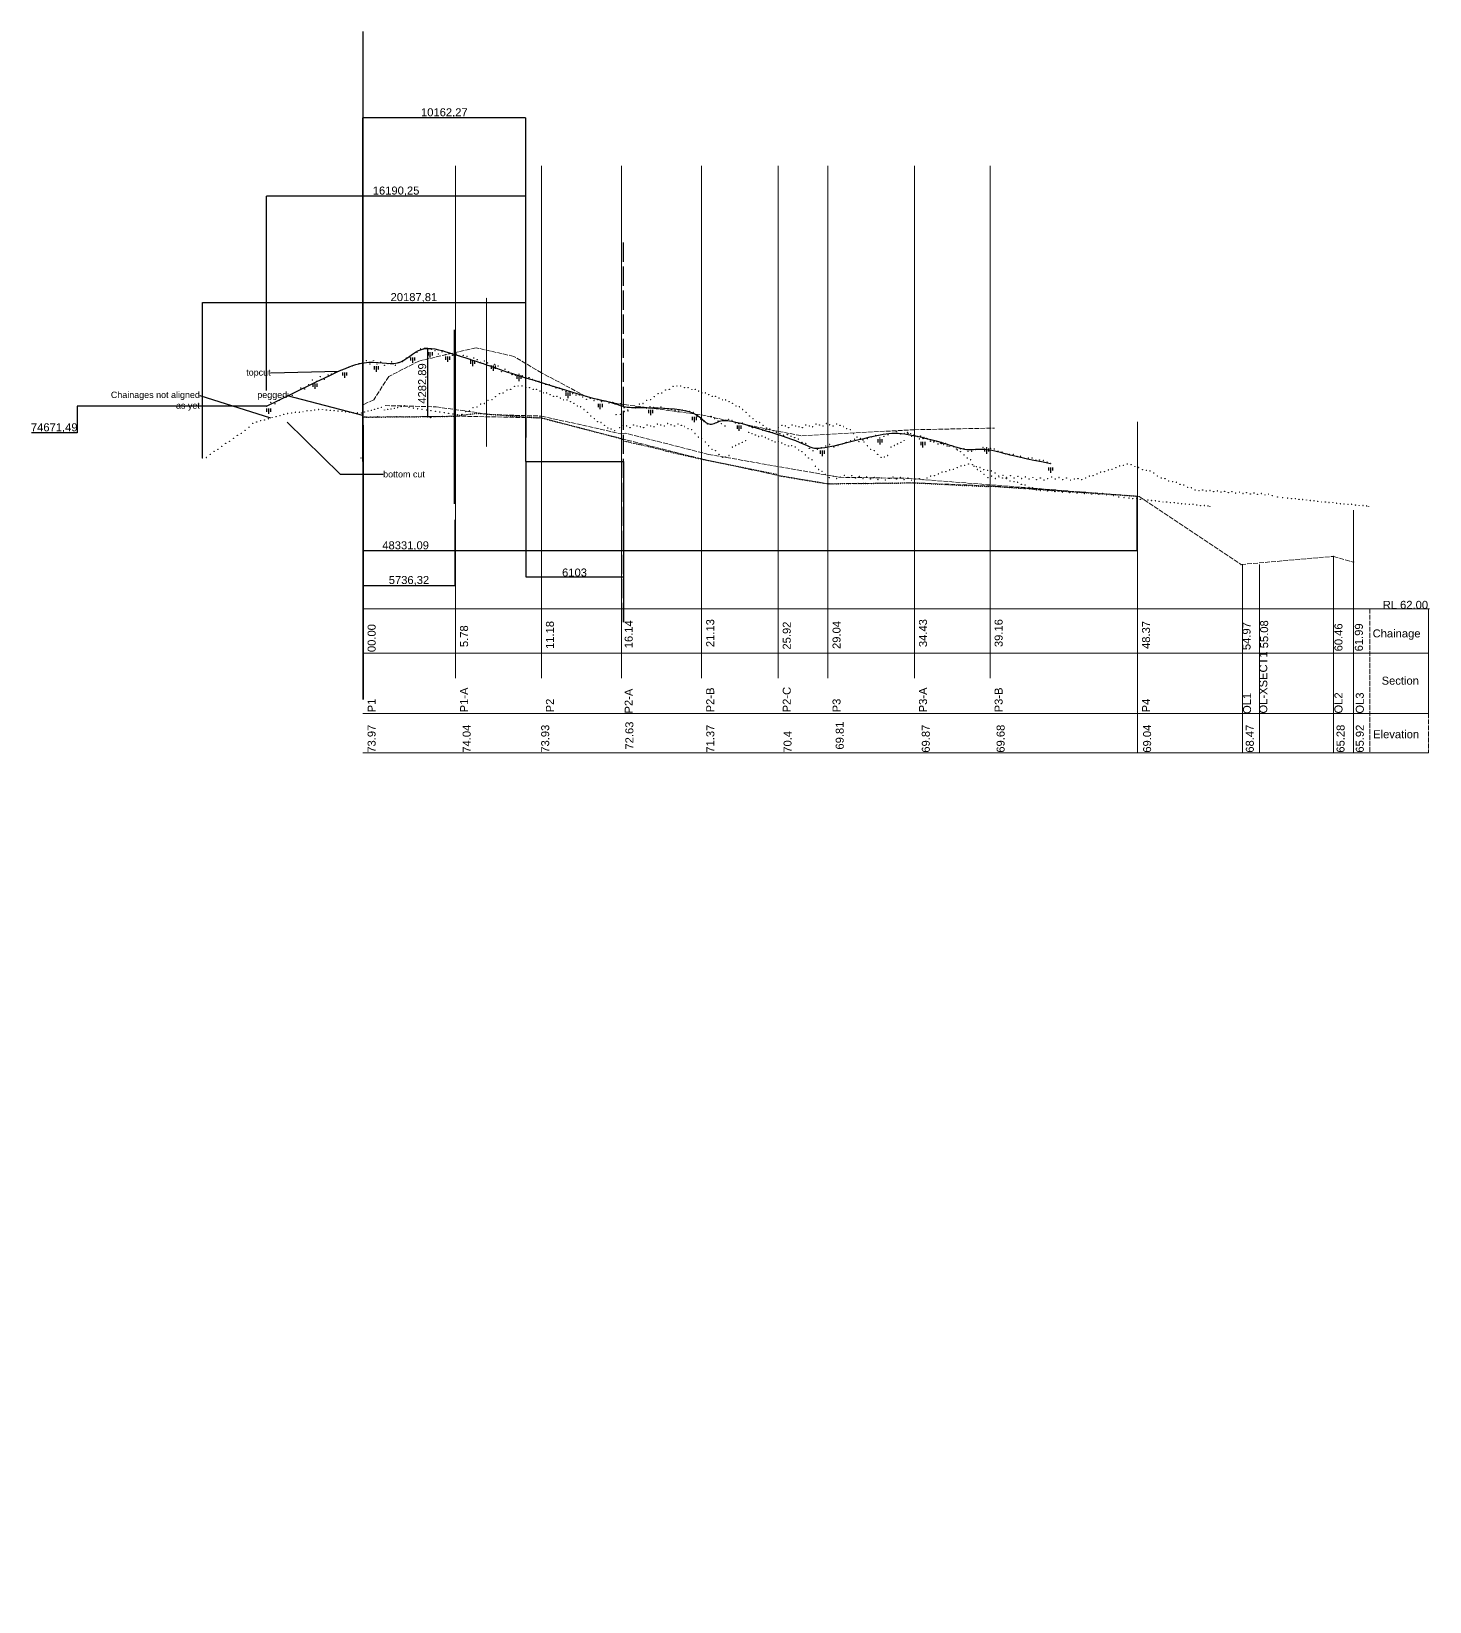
# Model space of a CAD drawing. Header units: millimetres. Extents: x -20594 to 247192, y 0 to 159211.
# Drawn here: x -20594 to 66737, y 0 to 98082 of the extents above; entities that cross this region are included whole.
import ezdxf
from ezdxf import colors
from ezdxf.entities.mleader import LeaderData, LeaderLine
from ezdxf.math import Vec2, Vec3

# ---------------------------------------------------------------- set-up
doc = ezdxf.new("R2010")
doc.units = ezdxf.units.MM
doc.header["$PDMODE"] = 35
doc.header["$PDSIZE"] = 10
doc.linetypes.add('ACAD_ISO02W100', pattern=[15, 12, -3])
doc.layers.add('VIEWPORTS', color=7, linetype='Continuous')
doc.styles.get("Standard").update_dxf_attribs({"font": 'arial.ttf'})
doc.dimstyles.new('ISO-25', dxfattribs={"dimtxt": 2.5, "dimasz": 2.5, "dimexe": 1.25, "dimexo": 0.625, "dimtad": 1, "dimtxsty": 'Standard', "dimcen": 2.5, "dimadec": 0, "dimazin": 0, "dimtfac": 1, "dimtmove": 0, "dimatfit": 3, "dimfxl": 1, "dimarcsym": 0})

# ---------------------------------------------------------------- blocks, each defined once
blk = doc.blocks.new('*D2')
at = {"color": 0, "lineweight": -2, "transparency": 16777216}
for p, q in [((116, 73982), (116, 92683)), ((10275, 92682), (118, 92682)), ((10278, 73964), (10278, 92683))]:
    blk.add_line(p, q, dxfattribs=at)
at = {"color": 0, "transparency": 16777216}
for points in [[(118, 92683), (118, 92682), (116, 92682)], [(10275, 92683), (10275, 92682), (10278, 92682)]]:
    blk.add_solid(points, dxfattribs=at)
at = {"layer": 'Defpoints', "color": 0, "transparency": 16777216}
for p in [(116, 92682), (116, 73982), (10278, 73963)]:
    blk.add_point(p, dxfattribs=at)
at = {"color": 0, "transparency": 16777216, "insert": (5197, 92983), "char_height": 500, "attachment_point": 5}
blk.add_mtext('10162,27', dxfattribs=at)
blk = doc.blocks.new('*D3')
at = {"color": 0, "lineweight": -2, "transparency": 16777216}
for p, q in [((-9910, 71441), (-9910, 81139)), ((10275, 81137), (-9907, 81137)), ((10278, 75833), (10278, 81139))]:
    blk.add_line(p, q, dxfattribs=at)
at = {"color": 0, "lineweight": 100, "transparency": 16777216}
for points in [[(-9907, 81138), (-9907, 81137), (-9910, 81137)], [(10275, 81138), (10275, 81137), (10278, 81137)]]:
    blk.add_solid(points, dxfattribs=at)
at = {"layer": 'Defpoints', "color": 0, "lineweight": 100, "transparency": 16777216}
for p in [(-9910, 81137), (10278, 75832), (-9910, 71441)]:
    blk.add_point(p, dxfattribs=at)
at = {"color": 0, "transparency": 16777216, "insert": (3297, 81439), "char_height": 500, "attachment_point": 5}
blk.add_mtext('20187,81', dxfattribs=at)
blk = doc.blocks.new('*D4')
at = {"color": 0, "lineweight": -2, "transparency": 16777216}
for p, q in [((-5912, 75659), (-5912, 87794)), ((10275, 87793), (-5910, 87793)), ((10278, 80798), (10278, 87794))]:
    blk.add_line(p, q, dxfattribs=at)
at = {"color": 0, "lineweight": 100, "transparency": 16777216}
for points in [[(-5910, 87794), (-5910, 87793), (-5912, 87793)], [(10275, 87794), (10275, 87793), (10278, 87793)]]:
    blk.add_solid(points, dxfattribs=at)
at = {"layer": 'Defpoints', "color": 0, "lineweight": 100, "transparency": 16777216}
for p in [(-5912, 87793), (10278, 80797), (-5912, 75658)]:
    blk.add_point(p, dxfattribs=at)
at = {"color": 0, "transparency": 16777216, "insert": (2183, 88094), "char_height": 500, "attachment_point": 5}
blk.add_mtext('16190,25', dxfattribs=at)
blk = doc.blocks.new('*D5')
at = {"color": 0, "lineweight": -2, "transparency": 16777216}
for p, q in [((118, 73487), (118, 65632)), ((48449, 69042), (48449, 65632)), ((48447, 65633), (121, 65633))]:
    blk.add_line(p, q, dxfattribs=at)
at = {"color": 0, "lineweight": 100, "transparency": 16777216}
for points in [[(121, 65633), (121, 65633), (118, 65633)], [(48447, 65633), (48447, 65633), (48449, 65633)]]:
    blk.add_solid(points, dxfattribs=at)
at = {"layer": 'Defpoints', "color": 0, "lineweight": 100, "transparency": 16777216}
for p in [(118, 73488), (48449, 69042), (118, 65633)]:
    blk.add_point(p, dxfattribs=at)
at = {"color": 0, "transparency": 16777216, "insert": (2779, 65934), "char_height": 500, "attachment_point": 5}
blk.add_mtext('48331,09', dxfattribs=at)
blk = doc.blocks.new('*D6')
at = {"color": 0, "lineweight": -2, "transparency": 16777216}
for p, q in [((3944, 78288), (4160, 78288)), ((4159, 74008), (4159, 78286)), ((4394, 74005), (4158, 74005))]:
    blk.add_line(p, q, dxfattribs=at)
at = {"color": 0, "lineweight": 100, "transparency": 16777216}
for points in [[(4159, 78286), (4159, 78286), (4159, 78288)], [(4159, 74008), (4159, 74008), (4159, 74005)]]:
    blk.add_solid(points, dxfattribs=at)
at = {"layer": 'Defpoints', "color": 0, "lineweight": 100, "transparency": 16777216}
for p in [(3943, 78288), (4159, 78288), (4395, 74005)]:
    blk.add_point(p, dxfattribs=at)
at = {"color": 0, "transparency": 16777216, "insert": (3858, 76089), "char_height": 500, "attachment_point": 5, "rotation": 90}
blk.add_mtext('4282,89', dxfattribs=at)
blk = doc.blocks.new('*D7')
at = {"color": 0, "lineweight": -2, "transparency": 16777216}
for p, q in [((10278, 71222), (10278, 64020)), ((16381, 71222), (16381, 64020)), ((10280, 64021), (16378, 64021))]:
    blk.add_line(p, q, dxfattribs=at)
at = {"color": 0, "lineweight": 100, "transparency": 16777216}
for points in [[(10280, 64021), (10280, 64020), (10278, 64021)], [(16378, 64021), (16378, 64020), (16381, 64021)]]:
    blk.add_solid(points, dxfattribs=at)
at = {"layer": 'Defpoints', "color": 0, "lineweight": 100, "transparency": 16777216}
for p in [(10278, 71222), (16381, 71222), (16381, 64021)]:
    blk.add_point(p, dxfattribs=at)
at = {"color": 0, "transparency": 16777216, "insert": (13329, 64277), "char_height": 500, "attachment_point": 5}
blk.add_mtext('6103', dxfattribs=at)
blk = doc.blocks.new('*D8')
at = {"color": 0, "lineweight": -2, "transparency": 16777216}
for p, q in [((-17734, 74671), (-17739, 73003)), ((-5913, 74671), (-17734, 74671)), ((-17739, 73003), (-20594, 73003))]:
    blk.add_line(p, q, dxfattribs=at)
at = {"layer": 'Defpoints', "color": 0, "lineweight": 100, "transparency": 16777216}
for p in [(-5912, 74671), (-17744, 73003), (0, 0)]:
    blk.add_point(p, dxfattribs=at)
at = {"color": 0, "transparency": 16777216, "insert": (-19170, 73304), "char_height": 500, "attachment_point": 5}
blk.add_mtext('74671,49', dxfattribs=at)
blk = doc.blocks.new('*D9')
at = {"color": 0, "lineweight": -2, "ltscale": 100, "transparency": 16777216}
for p, q in [((121, 67581), (121, 63465)), ((5857, 67581), (5857, 63465)), ((123, 63466), (5854, 63466))]:
    blk.add_line(p, q, dxfattribs=at)
at = {"color": 0, "lineweight": 100, "ltscale": 100, "transparency": 16777216}
for points in [[(123, 63466), (123, 63466), (121, 63466)], [(5854, 63466), (5854, 63466), (5857, 63466)]]:
    blk.add_solid(points, dxfattribs=at)
at = {"layer": 'Defpoints', "color": 0, "lineweight": 100, "ltscale": 100, "transparency": 16777216}
for p in [(121, 67582), (5857, 67582), (5857, 63466)]:
    blk.add_point(p, dxfattribs=at)
at = {"color": 0, "lineweight": 100, "ltscale": 100, "transparency": 16777216, "insert": (2989, 63767), "char_height": 500, "attachment_point": 5}
blk.add_mtext('5736,32', dxfattribs=at)

msp = doc.modelspace()

# ---------------------------------------------------------------- linework, layer by layer
at = {"color": 30, "true_color": 0xf8991e}
msp.add_line((120.652, 56357.962), (120.652, 98081.712), dxfattribs=at)
at = {"color": 7, "linetype": 'Continuous', "lineweight": 0}
for p, q in [((119.263, 89675.179), (121.319, 57675.743)), ((5896.107, 89675.179), (5896.149, 57675.842)), ((11257.834, 89675.179), (11257.834, 57675.934)), ((16263.031, 89675.179), (16263.031, 57676.02)), ((21252.847, 89675.179), (21268.744, 57676.106)), ((26048.649, 89675.179), (26048.649, 57676.188)), ((29159.12, 89675.179), (29159.12, 57676.242)), ((34559.836, 89675.179), (34559.836, 57676.334)), ((39283.048, 89675.179), (39283.14, 57676.415)), ((16053.572, 74821.624), (14038.607, 75281.684)), ((116.213, 62011.523), (66737.089, 62011.523)), ((116.419, 59238.43), (66664.34, 59243.052))]:
    msp.add_line(p, q, dxfattribs=at)
at = {"color": 40, "true_color": 0xf8d731}
for p, q in [((10277.918, 71222.348), (10277.918, 89660.003)), ((115.652, 71222.348), (115.652, 79764.013)), ((3083.253, 77720.6), (3083.253, 77518.207)), ((3203.267, 77720.6), (3203.267, 77383.279)), ((3330.781, 77720.6), (3330.781, 77518.207)), ((4179.81, 78039.853), (4179.81, 77837.46)), ((4299.824, 78039.853), (4299.824, 77702.532)), ((4427.338, 78039.853), (4427.338, 77837.46)), ((5279.492, 77773.582), (5279.492, 77571.189)), ((5399.505, 77773.582), (5399.505, 77436.26)), ((5527.02, 77773.582), (5527.02, 77571.189)), ((6827.716, 77517.909), (6827.716, 77315.516)), ((6947.73, 77517.909), (6947.73, 77180.587)), ((7075.244, 77517.909), (7075.244, 77315.516)), ((-1155.144, 76781.535), (-1155.144, 76579.142)), ((-1035.13, 76781.535), (-1035.13, 76444.213)), ((-907.615, 76781.535), (-907.615, 76579.142)), ((819.272, 77160.986), (819.272, 76958.593)), ((939.286, 77160.986), (939.286, 76823.664)), ((1066.8, 77160.986), (1066.8, 76958.593)), ((8122.394, 77206.535), (8122.394, 77004.142)), ((8242.407, 77206.535), (8242.407, 76869.213)), ((8369.922, 77206.535), (8369.922, 77004.142)), ((9722.028, 76580.586), (9722.028, 76378.193)), ((9842.042, 76580.586), (9842.042, 76243.264)), ((9969.556, 76580.586), (9969.556, 76378.193)), ((-3015.651, 76085.874), (-3015.651, 75883.481)), ((-2895.637, 76085.874), (-2895.637, 75748.553)), ((-2768.122, 76085.874), (-2768.122, 75883.481)), ((12786.787, 75515.773), (12786.787, 75313.38)), ((12906.801, 75515.773), (12906.801, 75178.451)), ((13034.316, 75515.773), (13034.316, 75313.38)), ((14799.059, 74816.047), (14799.059, 74613.654)), ((14919.073, 74816.047), (14919.073, 74478.725)), ((15046.588, 74816.047), (15046.588, 74613.654)), ((-5900.561, 74524.569), (-5900.561, 74322.176)), ((-5780.548, 74524.569), (-5780.548, 74187.248)), ((-5653.033, 74524.569), (-5653.033, 74322.176)), ((115.652, 73981.523), (115.652, 72615.087)), ((10277.918, 73994.167), (10277.918, 72710.826)), ((17955.232, 74440.056), (17955.232, 74237.663)), ((18075.245, 74440.056), (18075.245, 74102.735)), ((18202.76, 74440.056), (18202.76, 74237.663)), ((20682.619, 74005.325), (20682.619, 73802.932)), ((20802.633, 74005.325), (20802.633, 73668.003)), ((20930.147, 74005.325), (20930.147, 73802.932)), ((115.652, 72615.087), (115.652, 71222.348)), ((23478.169, 73464.771), (23478.169, 73262.378)), ((23598.183, 73464.771), (23598.183, 73127.449)), ((23725.697, 73464.771), (23725.697, 73262.378)), ((32271.23, 72615.027), (32271.23, 72412.634)), ((32391.244, 72615.027), (32391.244, 72277.706)), ((32518.759, 72615.027), (32518.759, 72412.634)), ((28680.65, 71895.867), (28680.65, 71693.474)), ((28800.664, 71895.867), (28800.664, 71558.546)), ((28928.178, 71895.867), (28928.178, 71693.474)), ((34954.056, 72435.484), (34954.056, 72233.091)), ((35074.07, 72435.484), (35074.07, 72098.162)), ((35201.584, 72435.484), (35201.584, 72233.091)), ((38932.339, 72032.53), (38932.339, 71830.137)), ((39052.352, 72032.53), (39052.352, 71695.208)), ((39179.867, 72032.53), (39179.867, 71830.137)), ((10277.918, 71222.348), (16380.918, 71222.348)), ((16380.918, 71222.348), (16380.918, 61188.418)), ((42936.574, 70849.349), (42936.574, 70646.956)), ((43056.588, 70849.349), (43056.588, 70512.028)), ((43184.103, 70849.349), (43184.103, 70646.956)), ((120.652, 65632.653), (120.652, 56357.962))]:
    msp.add_line(p, q, dxfattribs=at)
at = {"color": 30, "linetype": 'ACAD_ISO02W100', "ltscale": 100, "true_color": 0xf8991e}
msp.add_line((16380.918, 61188.418), (16380.918, 84966.998), dxfattribs=at)
at = {"color": 4, "linetype": 'ACAD_ISO02W100', "lineweight": 100}
msp.add_line((5856.968, 68575), (5856.968, 79435.186), dxfattribs=at)
at = {"color": 7, "linetype": 'ACAD_ISO02W100', "lineweight": 0, "ltscale": 25}
for p, q in [((9535.018, 77782.011), (7176.909, 78322.082)), ((11273.245, 76751.877), (9535.018, 77782.011)), ((14038.607, 75281.684), (11273.245, 76751.877))]:
    msp.add_line(p, q, dxfattribs=at)
at = {"color": 30, "true_color": 0xf26722}
msp.add_line((4595.419, 74011.921), (4595.419, 74045.475), dxfattribs=at)
at = {"lineweight": 0, "ltscale": 800}
for p, q in [((48492.255, 73699.946), (48492.53, 57676.574)), ((48487.777, 69050.87), (48488.052, 53027.497)), ((61987.777, 64931.523), (61987.777, 68168.748)), ((55043.016, 64781.523), (55043.016, 53027.61)), ((56120.057, 53027.628), (56120.057, 64781.523)), ((60741.777, 65291.523), (60741.988, 53027.708)), ((61987.777, 64931.523), (61987.982, 53027.729)), ((56119.916, 63650.726), (56120.099, 53027.628))]:
    msp.add_line(p, q, dxfattribs=at)
at = {"linetype": 'ACAD_ISO02W100', "lineweight": 0, "ltscale": 1250}
msp.add_line((66664.34, 62011.523), (66664.34, 55474.258), dxfattribs=at)
at = {"color": 7, "linetype": 'Continuous', "lineweight": 0, "ltscale": 1000}
for p, q in [((116.714, 55473.321), (66664.34, 55474.463)), ((116.714, 53026.666), (66664.34, 53027.809))]:
    msp.add_line(p, q, dxfattribs=at)
at = {"color": 7, "linetype": 'ACAD_ISO02W100', "lineweight": 0, "ltscale": 25}
for points in [[(7176.909, 78322.082), (3604.242, 77491.973), (1734.998, 76521.847), (784.873, 75071.657), (114.786, 74758.616)], [(1495.786, 74708.341), (4695.385, 74631.599), (8112.832, 74141.535)], [(16053.572, 74821.624), (21248.37, 74131.534), (25698.946, 73161.407), (27523.82, 72821.363), (34555.29, 73201.412), (39558.429, 73301.425)], [(114.786, 73981.514), (5140.574, 74031.521), (5891.63, 74051.524), (11253.357, 73941.509), (16258.553, 72641.339), (21248.37, 71381.174), (26044.172, 70341.038), (29154.643, 69820.97), (34555.358, 69880.978), (39278.571, 69690.953), (48487.777, 69050.87)], [(8112.832, 74141.535), (11273.119, 74051.524), (16222.439, 72951.38)], [(21698.006, 71661.211), (16515.509, 72981.384), (16222.914, 72947.301)], [(21698.006, 71661.211), (29878.181, 70231.024), (34133.265, 70162.568), (48596.817, 69030.867)], [(66664.34, 55473.321), (66664.34, 53026.666)]]:
    msp.add_lwpolyline(points, dxfattribs=at)
at = {"color": 6, "linetype": 'ACAD_ISO02W100', "lineweight": 0, "ltscale": 25}
msp.add_lwpolyline([(48596.817, 69030.867), (54964.777, 64781.523), (60741.777, 65291.523), (61987.777, 64931.523)], dxfattribs=at)
at = {"linetype": 'ACAD_ISO02W100', "lineweight": 0, "ltscale": 25}
msp.add_lwpolyline([(63011.039, 62011.523), (63011.193, 53027.747)], dxfattribs=at)
at = {"color": 40, "true_color": 0xf8d731}
msp.add_open_spline([(-5905.649, 74678.171), (-1624.885, 76770.19), (319.749, 77763.438), (2397.564, 76985.412), (3684.984, 78581.758), (5501.627, 78003.534), (7478.123, 77401.506), (9010.607, 76825.498), (11333.705, 76131.276), (14320.319, 75173.161), (15726.636, 74913.734), (16429.794, 74580.358), (17588.636, 74590.614), (20887.516, 74520.432), (21639.388, 73333.163), (22297.979, 73748.757), (22943.198, 73847.939), (24864.426, 73273.522), (27773.161, 72352.338), (28232.489, 71890.308), (30055.06, 72320.925), (32138, 72848.979), (33439.837, 73084.72), (35334.985, 72665.037), (36502.686, 72347.764), (37903.926, 71849.674), (38847.419, 72101.921), (40262.659, 71687.271), (41442.025, 71426.071), (43058.77, 71091.602)], degree=3, dxfattribs=at)
for p in [(319.749, 77507.882), (773.283, 77520.243), (2814.187, 77672.077), (3040.955, 77750.691), (3267.722, 77962.268), (3494.489, 78040.882), (3721.256, 78252.458), (3942.967, 78288.079), (4164.677, 78170.169), (4386.388, 78217.855), (4608.099, 78133.319), (4829.809, 77923.978), (5051.52, 78069.648), (5273.231, 77887.127), (5494.942, 77996.853), (5716.652, 77850.277), (5938.363, 77924.058), (6160.074, 77813.426), (6381.784, 77851.263), (6603.495, 77775.851), (6820.48, 77583.115), (7037.466, 77684.78), (7254.451, 77577.909), (7688.423, 77484.996), (-2550.686, 76518.649), (-2062.709, 76622.553), (-1847.14, 76679.706), (-1631.571, 76763.509), (-1416.002, 76847.312), (-1200.433, 76931.115), (-984.864, 77014.918), (-769.295, 77098.721), (-553.726, 77182.524), (-338.157, 77266.327), (-122.588, 77346.635), (92.981, 77417.95), (546.516, 77303.266), (1000.05, 77315.626), (1226.817, 77424.115), (1453.584, 77219.498), (1680.352, 77327.987), (1907.119, 77436.475), (2133.886, 77231.859), (2360.653, 77381.887), (2587.42, 77460.501), (7471.437, 77394.825), (7905.408, 77378.126), (8122.394, 77206.535), (8339.379, 77285.213), (8556.365, 77178.342), (8773.35, 76827.479), (8990.336, 76978.559), (9207.321, 76829.956), (9424.307, 76639.189), (9641.292, 76604.725), (9858.278, 76669.207), (10068.098, 76562.127), (-4038.342, 75575.818), (-3770.629, 75802.256), (-3526.64, 75744.739), (-3282.652, 76005.817), (-3038.663, 76312.314), (-2794.675, 76209.379), (-2306.697, 76355.424), (10277.918, 76455.046), (10487.739, 76450.441), (10697.559, 76343.361), (10907.379, 76236.28), (11117.199, 76232.875), (11327.019, 76124.595), (11536.839, 76017.515), (11746.66, 76016.181), (11956.48, 75905.829), (12166.3, 75798.749), (12376.12, 75799.487), (12585.94, 75687.064), (12795.761, 75579.983), (13005.581, 75582.793), (-5912.334, 74671.49), (-5644.621, 74910.564), (-5376.908, 74820.109), (-5109.195, 75045.259), (-4841.482, 75282.342), (-4573.768, 75423.113), (-4306.055, 75350.669), (13215.401, 75468.298), (13425.221, 75361.218), (13635.041, 75366.099), (13844.861, 75252.117), (14079.247, 75096.816), (14313.634, 75166.48), (14548.02, 75023.248), (14782.406, 75080.004), (15016.792, 74949.681), (15251.178, 74993.529), (15485.564, 74876.113), (15719.95, 74907.053), (15954.336, 74801.086), (16188.722, 74820.577), (16423.108, 74573.677), (16891.88, 74580.857), (17121.904, 74550.792), (17351.927, 74626.929), (17581.951, 74583.933), (17811.974, 74552.611), (18041.997, 74633.267), (18272.021, 74590.271), (18502.044, 74553.612), (18724.288, 74620.643), (18946.531, 74536.282), (11645.693, 73832.399), (16657.494, 74432.889), (19168.774, 74494.102), (19391.018, 74451.921), (19613.261, 74412.041), (19835.505, 74373.617), (20057.748, 74438.031), (20279.991, 74395.851), (20511.19, 74340.093), (20742.388, 74281.314), (20973.586, 74016.896), (21204.784, 73862.53), (21422.086, 73708.163), (21639.388, 73553.797), (21856.69, 74035.237), (22073.991, 73896.442), (22291.293, 73742.076), (22508.595, 73587.71), (22943.198, 73847.939), (23160.5, 73775.988), (23377.802, 73621.622), (23595.104, 73581.33), (23805.543, 73610.801), (22725.897, 73433.344), (24015.983, 73517.443), (24226.422, 73424.086), (24436.862, 73330.728), (24647.301, 73360.199), (24857.741, 73266.841), (25068.18, 73173.484), (25278.62, 73202.954), (25489.059, 73109.597), (25699.499, 73016.239), (25929.163, 73045.71), (26158.827, 72952.352), (26388.491, 72858.995), (26618.155, 72888.466), (26847.819, 72795.108), (27077.483, 72701.75), (27307.147, 72615.775), (30829.477, 72606.557), (31610.579, 72647.422), (31870.947, 72744.86), (32131.314, 72842.298), (32391.681, 72688.288), (32652.049, 72785.726), (32912.416, 72883.164), (33172.784, 72980.601), (33433.151, 73078.039), (33693.519, 72933.024), (33927.059, 72960.842), (34160.599, 72975.629), (34394.139, 72794.812), (34627.679, 72809.599), (34861.219, 72628.782), (35094.759, 72643.569), (35328.299, 72658.356), (27536.811, 72414.058), (27766.475, 72345.657), (27996.139, 72037.637), (28225.803, 71883.627), (28486.17, 71981.065), (28746.538, 72078.503), (29006.905, 72175.94), (29267.273, 72273.378), (29527.64, 72119.368), (29788.007, 72216.806), (30048.375, 72314.244), (30308.742, 72411.681), (30569.11, 72509.119), (31089.844, 72452.547), (31350.212, 72549.985), (35561.84, 72477.539), (35795.38, 72492.326), (36028.92, 72311.509), (36262.46, 72326.296), (36496, 72341.083), (36729.54, 72160.266), (36963.08, 72175.053), (37196.62, 71994.236), (37430.161, 72009.023), (37663.701, 72023.81), (37897.241, 71842.993), (38133.114, 71857.78), (38368.987, 71956.603), (38604.86, 71983.638), (38840.734, 72095.24), (39076.607, 72073.268), (39312.48, 72032.973), (39548.353, 71992.678), (39784.226, 71856.782), (40020.1, 71816.486), (40255.973, 71680.59), (40491.846, 71655.593), (40727.719, 71661.884), (40963.592, 71537.491), (41199.466, 71543.782), (41435.339, 71419.39), (41671.212, 71425.68), (41907.085, 71431.971), (42142.958, 71307.578), (42378.832, 71313.869), (42614.705, 71282.465), (42850.578, 71175.403), (43052.085, 71084.921), (43052.085, 71084.921)]:
    msp.add_point(p)
at = {"color": 6}
for p in [(9105.95, 75681.718), (9340.343, 75723.786), (9574.737, 75912.677), (9809.131, 75937.765), (10043.525, 75937.484), (10277.918, 75832.473), (10512.312, 75830.984), (10746.706, 75723.903), (10958.396, 75719.298), (11170.086, 75612.218), (1044.79, 74533.712), (1252.441, 74590.481), (2290.693, 74584.094), (2498.344, 74640.863), (2705.994, 74699.779), (2981.935, 74592.155), (3257.876, 74551.026), (6996.406, 74568.992), (7230.8, 74611.059), (7465.193, 74799.95), (7699.587, 74842.018), (7933.981, 75030.909), (8168.375, 75072.977), (8402.768, 75261.868), (8637.162, 75450.759), (8871.556, 75492.827), (11381.776, 75505.137), (11593.467, 75500.532), (11805.157, 75393.452), (12016.847, 75286.372), (12228.537, 75281.767), (12440.227, 75174.686), (12651.917, 75067.606), (12863.608, 75063.001), (13075.298, 74955.921), (13286.988, 74848.84), (13498.678, 74690.228), (13710.368, 74635.052), (-6765.659, 73599.8), (-6523.795, 73680.683), (-6281.931, 73756.898), (-6040.066, 73808.194), (-5798.202, 73884.41), (-5556.338, 73960.625), (-5314.474, 74011.921), (-5072.61, 74088.136), (-4830.746, 74164.351), (-4588.882, 74209.623), (-4347.017, 74252.617), (-4105.153, 74295.611), (-3863.289, 74295.812), (-3621.425, 74338.806), (-3379.561, 74381.8), (-3137.697, 74382.001), (-2895.833, 74424.995), (-2653.968, 74467.989), (-2412.104, 74465.401), (-2170.24, 74433.777), (-1928.376, 74414.146), (-1686.512, 74394.514), (-1444.648, 74362.891), (-1202.783, 74343.259), (-960.919, 74323.627), (-719.055, 74292.004), (-477.191, 74272.372), (-235.327, 74252.741), (6.537, 74255.205), (214.188, 74306.638), (421.838, 74363.407), (629.489, 74420.175), (837.139, 74476.944), (1460.091, 74441.698), (1667.742, 74470.992), (1875.392, 74500.286), (2083.043, 74529.58), (3533.817, 74509.896), (3809.757, 74468.766), (4085.698, 74427.636), (4361.639, 74386.507), (4637.58, 74345.377), (4913.521, 74304.247), (5189.461, 74263.117), (5465.402, 74221.988), (5741.343, 74180.858), (6017.284, 74139.728), (6293.225, 74157.756), (6527.618, 74338.033), (6762.012, 74380.1), (13922.058, 74460.82), (14133.749, 74286.588), (14345.439, 74057.179), (14557.129, 73882.947), (14768.819, 73708.715), (14980.509, 73653.539), (19144.502, 73585.663), (19784.963, 73552.454), (-7974.98, 72663.112), (-7733.115, 72853.061), (-7491.251, 72975.341), (-7249.387, 73165.29), (-7007.523, 73355.24), (15192.2, 73479.306), (15403.89, 73305.074), (15615.58, 73249.898), (15827.27, 73136.21), (16155.686, 73319.89), (16369.173, 73479.8), (16582.66, 73441.416), (16796.146, 73331.837), (17009.633, 73496.783), (17223.12, 73441.616), (17436.607, 73386.449), (17650.094, 73331.282), (17863.581, 73496.229), (18077.068, 73441.062), (18290.555, 73385.895), (18504.041, 73550.841), (18717.528, 73495.674), (18931.015, 73440.507), (19357.989, 73510.687), (19571.476, 73435.712), (19998.449, 73477.479), (20211.936, 73402.503), (20425.423, 73275.882), (20638.91, 73194.478), (20852.397, 72965.989), (21065.884, 72737.499), (21279.371, 72656.095), (24214.677, 73036.946), (24420.283, 72962.243), (24625.888, 72868.885), (24831.494, 72775.528), (25037.1, 72804.998), (25242.706, 72711.641), (25448.312, 72618.283), (-9426.164, 71658.754), (-9184.3, 71848.703), (-8942.436, 71970.984), (-8700.572, 72160.933), (-8458.708, 72350.882), (-8216.844, 72473.162), (21492.858, 72427.605), (21706.344, 72199.116), (21922.216, 71970.627), (22138.088, 71889.222), (22353.959, 71660.733), (22981.042, 71589.786), (23186.648, 72114.569), (23392.254, 72213.968), (23597.86, 72313.366), (23803.465, 72412.765), (24009.071, 72512.163), (25653.917, 72524.926), (25859.523, 72431.568), (26065.129, 72461.039), (26270.735, 72367.681), (26480.895, 72274.324), (26691.056, 72180.966), (26901.217, 72210.437), (27111.377, 72117.079), (27321.538, 71940.547), (27531.699, 71833.533), (27741.859, 71631.816), (-9909.893, 71440.72), (-9668.029, 71468.805), (22569.831, 71479.214), (22775.437, 71490.388), (27952.02, 71430.1), (28162.18, 71323.086), (28372.341, 70919.653), (28582.502, 70717.936), (28792.662, 70610.922), (36758.91, 70691.566), (36995.675, 70718.602), (37232.441, 70830.204), (37469.206, 70941.806), (37705.971, 70968.841), (37942.736, 71061.949), (38179.501, 71021.654), (38416.266, 70885.758), (38653.031, 70845.463), (38889.796, 70709.567), (39124.861, 70669.272), (39359.926, 70628.977), (29002.823, 70409.206), (29236.866, 70207.489), (29470.909, 70302.664), (29704.953, 70155.266), (29938.996, 70258.082), (30173.039, 70360.898), (30407.082, 70223.521), (30641.125, 70326.337), (30875.168, 70188.961), (31109.212, 70291.777), (31343.255, 70154.4), (31577.298, 70257.216), (31811.341, 70119.84), (32045.384, 70222.656), (32279.427, 70085.279), (32513.471, 70188.095), (32747.514, 70050.719), (32981.557, 70153.535), (33215.6, 70256.351), (33449.643, 70118.974), (33683.686, 70221.79), (33917.73, 70084.414), (34154.495, 70187.23), (34391.26, 70049.853), (34628.025, 70130.289), (34864.79, 70145.076), (35101.555, 70079.486), (35338.32, 70191.088), (35575.085, 70302.69), (35811.85, 70329.726), (36048.615, 70441.327), (36285.38, 70552.929), (36522.145, 70579.965), (39594.991, 70493.081), (39830.055, 70316.889), (40065.12, 70180.993), (40300.185, 70140.698), (40535.25, 70004.802), (40770.315, 69964.507), (41005.38, 69924.212), (41240.445, 69788.316), (41475.51, 69748.021), (41710.574, 69612.124), (41945.639, 69571.829), (42180.704, 69435.933), (42415.769, 69402.713), (42650.834, 69434.915), (42879.925, 69368.575), (43109.016, 69407.987), (43338.107, 69334.71), (43567.199, 69381.059), (43796.29, 69300.846), (44025.381, 69354.13), (44254.472, 69268.114), (44483.563, 69327.202), (44712.654, 69241.186), (44941.746, 69300.274), (45170.837, 69214.258), (45399.928, 69273.346), (45629.019, 69187.33), (45858.11, 69246.418), (46087.201, 69160.402), (46316.293, 69219.49), (46545.384, 69133.474), (46774.475, 69175.439), (47003.566, 69086.169), (47323.765, 68995.891), (47643.964, 68962.146), (47964.164, 68928.401), (48199.12, 68894.656), (48434.077, 68884.736), (48669.033, 68850.991), (48903.99, 68841.072), (49138.946, 68807.326), (49373.903, 68773.581), (49608.859, 68763.662), (49843.816, 68729.916), (50078.772, 68696.171), (50313.729, 68686.252), (50548.685, 68652.506), (50783.642, 68647.446), (51018.598, 68608.842), (51253.555, 68575.097), (51488.512, 68570.764), (51723.468, 68531.432), (51958.425, 68549.4), (52193.381, 68494.083), (52428.338, 68454.022), (52663.294, 68472.719), (52898.251, 68444.878), (53010.896, 68420.277), (53010.896, 68420.277)]:
    msp.add_point(p, dxfattribs=at)
at = {"color": 30, "true_color": 0xf8991e}
for p in [(19015.842, 75681.718), (19250.236, 75723.786), (19484.63, 75912.677), (19719.024, 75937.765), (19953.417, 75937.484), (20187.811, 75832.473), (20422.205, 75830.984), (20656.599, 75723.903), (20868.289, 75719.298), (21079.979, 75612.218), (16906.299, 74568.992), (17140.692, 74611.059), (17375.086, 74799.95), (17609.48, 74842.018), (17843.874, 75030.909), (18078.267, 75072.977), (18312.661, 75261.868), (18547.055, 75450.759), (18781.449, 75492.827), (21291.669, 75505.137), (21503.359, 75500.532), (21715.049, 75393.452), (21926.74, 75286.372), (22138.43, 75281.767), (22350.12, 75174.686), (22561.81, 75067.606), (22773.5, 75063.001), (22985.19, 74955.921), (23196.881, 74848.84), (23408.571, 74690.228), (23620.261, 74635.052), (115.652, 73981.523), (231.303, 74009.972), (346.955, 73989.424), (462.606, 73973.894), (578.258, 73997.325), (693.909, 73976.777), (809.561, 74005.226), (925.212, 73984.677), (1040.864, 74013.126), (1156.516, 73992.578), (1272.167, 73982.013), (1387.819, 74000.479), (1503.47, 73982.584), (1619.122, 74008.38), (1734.773, 73987.831), (1850.425, 73986.166), (1966.076, 73995.732), (2081.728, 73990.132), (2197.38, 74003.633), (2313.031, 73990.378), (2428.683, 74011.534), (2544.334, 73990.985), (2659.986, 73994.285), (2775.637, 73998.886), (2891.289, 73998.25), (3006.94, 74006.787), (3122.592, 73998.172), (3238.244, 73998.438), (3353.895, 73997.273), (3469.547, 74002.403), (3585.198, 74002.04), (3700.85, 74006.369), (3816.501, 74009.941), (3932.153, 74005.966), (4047.805, 74006.556), (4163.456, 74005.067), (4279.108, 74010.522), (4353.555, 73960.625), (4394.759, 74005.194), (4510.411, 74014.487), (4595.419, 74011.921), (4626.062, 74013.095), (4741.714, 74013.759), (4857.365, 74014.675), (4973.017, 74012.86), (5088.669, 74020.499), (5223.924, 74023.162), (5359.18, 74020.385), (5494.435, 74033.003), (5629.691, 74037.836), (5764.947, 74042.668), (5900.202, 74054.762), (6018.519, 74069.754), (6136.835, 74084.747), (6255.152, 74097.499), (6373.469, 74112.492), (6491.785, 74127.484), (6610.102, 74140.237), (6728.419, 74155.229), (6846.735, 74167.982), (6965.052, 74182.975), (7083.369, 74197.967), (7201.685, 74210.72), (7320.002, 74209.403), (7438.319, 74205.048), (7556.635, 74193.893), (7674.952, 74182.737), (7793.269, 74178.382), (7911.585, 74167.227), (8029.902, 74162.872), (8148.219, 74151.717), (8266.535, 74140.561), (8384.852, 74136.206), (8503.169, 74125.051), (8621.485, 74120.696), (8739.802, 74109.54), (8858.119, 74098.385), (8976.435, 74094.03), (9094.752, 74082.875), (9213.068, 74071.719), (9331.385, 74067.364), (9449.702, 74056.209), (9568.018, 74051.854), (9686.335, 74040.699), (9804.652, 74029.543), (9922.968, 74020.833), (10041.285, 74009.678), (10159.602, 74005.323), (10277.918, 73994.167), (10396.235, 73983.012), (10514.552, 73978.657), (10632.868, 73967.502), (10751.185, 73963.147), (10869.502, 73951.991), (10987.818, 73940.836), (11106.135, 73939.724), (11224.452, 73926.434), (11329.762, 73906.262), (11435.072, 73883.288), (11540.383, 73861.615), (11751.003, 73802.307), (11856.313, 73781.509), (11961.624, 73751.417), (12066.934, 73721.325), (12172.244, 73691.234), (12277.555, 73670.436), (12382.865, 73640.344), (12488.175, 73610.252), (12593.486, 73589.455), (12698.796, 73559.363), (15927.177, 74139.728), (16203.117, 74157.756), (16437.511, 74338.033), (16671.905, 74380.1), (23831.951, 74460.82), (24043.641, 74286.588), (24255.332, 74057.179), (24467.022, 73882.947), (24678.712, 73708.715), (24890.402, 73653.539), (29054.395, 73585.663), (29694.855, 73552.454), (12804.106, 73529.271), (12909.417, 73508.474), (13014.727, 73478.382), (13120.037, 73448.29), (13225.347, 73418.198), (13330.658, 73397.401), (13435.968, 73367.309), (13541.278, 73337.217), (13646.589, 73316.42), (13751.899, 73286.328), (13857.209, 73256.236), (13962.52, 73235.439), (14067.83, 73205.347), (14173.14, 73175.255), (14278.451, 73154.458), (14383.761, 73124.366), (14489.071, 73094.274), (14594.381, 73064.182), (14699.692, 73043.385), (14805.002, 73013.293), (14910.312, 72983.201), (15015.623, 72962.404), (15120.933, 72932.312), (15226.243, 72902.22), (15331.554, 72881.423), (15436.864, 72851.331), (15542.174, 72821.239), (15647.485, 72792.721), (15752.795, 72770.35), (15858.105, 72740.258), (15963.415, 72710.407), (16068.726, 72689.368), (16174.036, 72659.277), (16279.346, 72578.127), (25102.092, 73479.306), (25313.782, 73305.074), (25525.473, 73249.898), (25737.163, 73136.21), (26065.579, 73319.89), (26279.065, 73479.8), (26492.552, 73441.416), (26706.039, 73331.837), (26919.526, 73496.783), (27133.013, 73441.616), (27346.5, 73386.449), (27559.987, 73331.282), (27773.474, 73496.229), (27986.96, 73441.062), (28200.447, 73385.895), (28413.934, 73550.841), (28627.421, 73495.674), (28840.908, 73440.507), (29267.882, 73510.687), (29481.368, 73435.712), (29908.342, 73477.479), (30121.829, 73402.503), (30335.316, 73275.882), (30548.803, 73194.478), (30762.29, 72965.989), (30975.777, 72737.499), (31189.263, 72656.095), (34124.57, 73036.946), (34330.175, 72962.243), (34535.781, 72868.885), (34741.387, 72775.528), (34946.993, 72804.998), (35152.598, 72711.641), (35358.204, 72618.283), (16383.8, 72508.845), (16488.254, 72480.178), (16592.708, 72451.512), (16697.162, 72431.551), (16801.616, 72410.827), (16906.07, 72382.161), (17010.525, 72353.676), (17114.979, 72341.476), (17219.433, 72312.81), (17323.887, 72284.143), (17428.341, 72262.787), (17532.795, 72243.459), (17637.249, 72214.792), (17741.703, 72186.125), (17846.157, 72174.108), (17950.611, 72145.441), (18055.065, 72116.774), (18159.519, 72094.023), (18263.973, 72076.09), (18368.427, 72047.424), (18472.881, 72018.757), (18577.335, 72006.739), (18681.789, 71978.073), (18786.243, 71949.406), (18890.697, 71912.245), (18995.151, 71880.055), (19099.605, 71851.388), (19204.059, 71834.369), (19308.513, 71821.356), (19412.967, 71782.037), (19517.421, 71756.494), (19621.875, 71743.48), (19726.329, 71712.686), (19830.783, 71684.02), (19935.237, 71665.605), (20039.691, 71652.591), (20144.145, 71614.669), (31402.75, 72427.605), (31616.237, 72199.116), (31832.109, 71970.627), (32047.98, 71889.222), (32263.852, 71660.733), (32890.935, 71589.786), (33096.541, 72114.569), (33302.147, 72213.968), (33507.752, 72313.366), (33713.358, 72412.765), (33918.964, 72512.163), (35563.81, 72524.926), (35769.416, 72431.568), (35975.022, 72461.039), (36180.627, 72367.681), (36390.788, 72274.324), (36600.949, 72180.966), (36811.109, 72210.437), (37021.27, 72117.079), (37231.431, 71940.547), (37441.591, 71833.533), (37651.752, 71631.816), (0, 71440.72), (20248.599, 71587.73), (20353.053, 71574.716), (20457.507, 71545.318), (20561.961, 71516.651), (20666.415, 71496.841), (20770.869, 71483.827), (20875.323, 71447.3), (20979.777, 71418.965), (21084.231, 71405.952), (21188.685, 71387.83), (21192.014, 71387.83), (21295.588, 71352.07), (21399.162, 71329.303), (21502.736, 71309.99), (21606.31, 71291.808), (21709.883, 71266.652), (21813.457, 71245.603), (21917.031, 71226.29), (22020.605, 71206.39), (22124.179, 71181.233), (22227.753, 71161.903), (22331.327, 71146.127), (22434.901, 71120.971), (22538.474, 71097.515), (22642.048, 71078.202), (22745.622, 71060.709), (22849.196, 71035.553), (22952.77, 71013.815), (23056.344, 70994.502), (23159.918, 70975.291), (23263.491, 70950.135), (23367.065, 70930.115), (23470.639, 70915.029), (23574.213, 70889.872), (23677.787, 70865.728), (23781.361, 70846.415), (23884.935, 70829.61), (23988.509, 70804.454), (24092.082, 70782.028), (24195.656, 70762.715), (24299.23, 70744.192), (24402.804, 70719.036), (24506.378, 70698.328), (24609.952, 70679.015), (24713.526, 70658.774), (24817.1, 70633.94), (24920.673, 70614.628), (32479.723, 71479.214), (32685.329, 71490.388), (37861.912, 71430.1), (38072.073, 71323.086), (38282.234, 70919.653), (38492.394, 70717.936), (38702.555, 70610.922), (46668.803, 70691.566), (46905.568, 70718.602), (47142.333, 70830.204), (47379.098, 70941.806), (47615.863, 70968.841), (47852.628, 71061.949), (48089.394, 71021.654), (48326.159, 70885.758), (48562.924, 70845.463), (48799.689, 70709.567), (49034.754, 70669.272), (49269.818, 70628.977), (25024.247, 70598.511), (25127.821, 70573.355), (25231.395, 70550.24), (25334.969, 70530.927), (25438.543, 70513.093), (25542.117, 70487.937), (25645.69, 70466.54), (25749.264, 70447.227), (25852.838, 70427.675), (25956.412, 70402.519), (26058.037, 70326.323), (26159.662, 70308.815), (26261.287, 70292.036), (26362.912, 70275.257), (26464.537, 70258.478), (26566.162, 70241.699), (26667.787, 70224.919), (26769.412, 70208.14), (26871.036, 70191.361), (26972.661, 70174.582), (27074.286, 70157.803), (27175.911, 70141.024), (27277.536, 70124.245), (27379.161, 70107.466), (27480.786, 70090.687), (27582.411, 70073.908), (27684.036, 70057.129), (27785.661, 70040.349), (27887.286, 70023.57), (27988.911, 70006.791), (28090.536, 69990.012), (28192.161, 69973.233), (28293.785, 69956.454), (28395.41, 69939.675), (28497.035, 69922.896), (28598.66, 69906.117), (28700.285, 69889.338), (28801.91, 69872.558), (28903.535, 69855.779), (29005.16, 69839), (29106.785, 69822.221), (29227.101, 69824.103), (29347.417, 69813.344), (29467.733, 69818.358), (29588.049, 69823.707), (29708.366, 69817.294), (29828.682, 69821.326), (29948.998, 69825.358), (30069.314, 69821.244), (30189.63, 69825.276), (30309.946, 69829.308), (30430.262, 69825.194), (30550.578, 69829.226), (30670.895, 69833.258), (30791.211, 69829.143), (30911.527, 69833.175), (31031.843, 69837.207), (31152.159, 69833.093), (31272.475, 69837.125), (31392.791, 69841.157), (31513.107, 69837.043), (31633.424, 69841.075), (31753.74, 69845.107), (31874.056, 69840.993), (31994.372, 69845.025), (32114.688, 69849.056), (32235.004, 69844.942), (32355.32, 69848.974), (32475.636, 69853.006), (32595.953, 69848.892), (32716.269, 69852.924), (32836.585, 69856.956), (32956.901, 69852.842), (33077.217, 69856.874), (33197.533, 69860.906), (33317.849, 69856.791), (33438.166, 69860.823), (33558.482, 69864.855), (33678.798, 69860.741), (33799.114, 69864.773), (33919.43, 69868.805), (34039.746, 69864.691), (34160.062, 69868.723), (34280.378, 69872.755), (34400.695, 69868.641), (34521.011, 69872.673), (34643.097, 69869.14), (34765.183, 69862.025), (34887.269, 69856.66), (35009.355, 69851.294), (35131.441, 69844.179), (35253.527, 69838.814), (35375.613, 69833.448), (35497.699, 69828.083), (35619.785, 69816.292), (35741.872, 69808.487), (35863.958, 69803.122), (35986.044, 69798.44), (36108.13, 69790.642), (36230.216, 69785.276), (36352.302, 69780.588), (36474.388, 69772.796), (36596.474, 69767.431), (36718.56, 69762.737), (36840.646, 69754.95), (36962.732, 69749.585), (37084.818, 69744.885), (37206.905, 69737.104), (37328.991, 69731.739), (37451.077, 69727.033), (37573.163, 69719.258), (37695.249, 69713.893), (37817.335, 69709.181), (37939.421, 69701.413), (38061.507, 69696.047), (38183.593, 69691.329), (38305.679, 69683.567), (38427.765, 69678.202), (38549.852, 69673.477), (38671.938, 69665.721), (38794.024, 69660.356), (38912.716, 70409.206), (38916.11, 69655.162), (39038.196, 69647.875), (39146.759, 70207.489), (39160.282, 69641.106), (39272.197, 69650.833), (39380.802, 70302.664), (39384.112, 69661.348), (39496.027, 69656.168), (39607.942, 69646.117), (39614.845, 70155.266), (39719.858, 69640.937), (39831.773, 69630.886), (39848.888, 70258.082), (40082.932, 70360.898), (40316.975, 70223.521), (40551.018, 70326.337), (40785.061, 70188.961), (41019.104, 70291.777), (41253.147, 70154.4), (41487.191, 70257.216), (41721.234, 70119.84), (41955.277, 70222.656), (42189.32, 70085.279), (42423.363, 70188.095), (42657.406, 70050.719), (42891.45, 70153.535), (43125.493, 70256.351), (43359.536, 70118.974), (43593.579, 70221.79), (43827.622, 70084.414), (44064.387, 70187.23), (44301.152, 70049.853), (44537.917, 70130.289), (44774.683, 70145.076), (45011.448, 70079.486), (45248.213, 70191.088), (45484.978, 70302.69), (45721.743, 70329.726), (45958.508, 70441.327), (46195.273, 70552.929), (46432.038, 70579.965), (49504.883, 70493.081), (49739.948, 70316.889), (49975.013, 70180.993), (50210.078, 70140.698), (50445.143, 70004.802), (50680.208, 69964.507), (50915.273, 69924.212), (51150.337, 69788.316), (51385.402, 69748.021), (39943.688, 69625.706), (40055.603, 69615.655), (40167.518, 69610.475), (40279.433, 69600.424), (40391.348, 69595.244), (40503.264, 69585.193), (40615.179, 69580.013), (40727.094, 69569.962), (40839.009, 69564.782), (40950.924, 69554.731), (41062.839, 69549.552), (41174.754, 69539.5), (41286.669, 69534.321), (41398.585, 69524.269), (41510.5, 69519.09), (41622.415, 69509.038), (41734.33, 69503.859), (41846.245, 69493.807), (41958.16, 69483.756), (42070.075, 69478.577), (42181.99, 69468.525), (42293.906, 69463.346), (42405.821, 69453.294), (42517.736, 69448.115), (42629.651, 69438.063), (42741.566, 69432.884), (42853.481, 69422.832), (42965.396, 69417.653), (43077.312, 69407.602), (43189.227, 69402.422), (43301.142, 69392.371), (43413.057, 69387.191), (43524.972, 69377.14), (43636.887, 69371.96), (43748.802, 69361.909), (43860.717, 69356.729), (43972.633, 69346.678), (44084.548, 69341.498), (44196.463, 69331.447), (44308.378, 69326.267), (44420.293, 69316.216), (44532.208, 69311.036), (44644.123, 69300.985), (44756.038, 69295.805), (44867.954, 69285.754), (44979.869, 69280.574), (45091.784, 69270.523), (45203.699, 69265.344), (45315.614, 69255.292), (45427.529, 69250.113), (45539.444, 69240.061), (45651.36, 69234.882), (45763.275, 69224.83), (45875.19, 69219.651), (45987.105, 69209.599), (46099.02, 69204.42), (46210.935, 69194.369), (46322.85, 69189.189), (46434.765, 69179.138), (46546.681, 69173.958), (46658.596, 69163.907), (46770.511, 69158.727), (46882.426, 69148.676), (46994.341, 69143.496), (47106.256, 69133.445), (47218.171, 69128.265), (47330.086, 69118.214), (47442.002, 69113.034), (47553.917, 69102.983), (47665.832, 69097.803), (47777.747, 69087.752), (47889.662, 69082.572), (48001.577, 69072.521), (48113.492, 69067.341), (48225.408, 69057.29), (48337.323, 69051.061), (48449.238, 69042.228), (48449.238, 69042.228), (48449.238, 69042.228), (51620.467, 69612.124), (51855.532, 69571.829), (52090.597, 69435.933), (52325.662, 69402.713), (52560.727, 69434.915), (52789.818, 69368.575), (53018.909, 69407.987), (53248, 69334.71), (53477.091, 69381.059), (53706.182, 69300.846), (53935.274, 69354.13), (54164.365, 69268.114), (54393.456, 69327.202), (54622.547, 69241.186), (54851.638, 69300.274), (55080.729, 69214.258), (55309.821, 69273.346), (55538.912, 69187.33), (55768.003, 69246.418), (55997.094, 69160.402), (56226.185, 69219.49), (56455.276, 69133.474), (56684.368, 69175.439), (56913.459, 69086.169), (57233.658, 68995.891), (57553.857, 68962.146), (57874.056, 68928.401), (58109.013, 68894.656), (58343.969, 68884.736), (58578.926, 68850.991), (58813.882, 68841.072), (59048.839, 68807.326), (59283.796, 68773.581), (59518.752, 68763.662), (59753.709, 68729.916), (59988.665, 68696.171), (60223.622, 68686.252), (60458.578, 68652.506), (60693.535, 68647.446), (60928.491, 68608.842), (61163.448, 68575.097), (61398.404, 68570.764), (61633.361, 68531.432), (61868.317, 68549.4), (62103.274, 68494.083), (62338.23, 68454.022), (62573.187, 68472.719), (62808.143, 68444.878), (62920.789, 68420.277), (62920.789, 68420.277)]:
    msp.add_point(p, dxfattribs=at)
at = {"linetype": 'ACAD_ISO02W100', "lineweight": 0, "ltscale": 1250}
msp.add_point((115.652, 73981.523), dxfattribs=at)
msp.add_point((115.652, 73981.523), dxfattribs=at)
at = {"linetype": 'ACAD_ISO02W100', "lineweight": 0, "ltscale": 800}
for p in [(48487.777, 69039.399), (48487.777, 69039.399), (54964.777, 64781.523), (60741.777, 65291.523), (61987.777, 64931.523)]:
    msp.add_point(p, dxfattribs=at)
at = {"lineweight": 0, "ltscale": 800}
msp.add_point((48487.777, 69031.523), dxfattribs=at)
at = {"layer": 'VIEWPORTS', "color": 7, "linetype": 'ACAD_ISO02W100', "lineweight": 0}
msp.add_line((7827.065, 81440.964), (7827.065, 72135.536), dxfattribs=at)

# ---------------------------------------------------------------- texts
at = {"linetype": 'ACAD_ISO02W100', "lineweight": 0}
for s, p in [('RL 62.00', (63807.928, 62011.523)), ('Chainage', (63179.286, 60228.488)), ('Section', (63740.807, 57277.379)), ('Elevation', (63211.762, 53929.726))]:
    msp.add_text(s, height=500, dxfattribs=at).set_placement(p)
for s, p in [('P1               00.00', (906.681, 55547.092)), ('P1-A             5.78', (6680.906, 55547.092)), ('P2                11.18', (12042.633, 55547.092)), ('P2-A             16.14', (16962.353, 55473.601)), ('P2-B             21.13', (22054.242, 55547.092)), ('P2-C            25.92', (26833.448, 55547.092)), ('P3                29.04', (29943.919, 55547.092)), ('P3-A             34.43', (35344.635, 55547.092)), ('P3-B             39.16', (40067.847, 55547.092)), ('P4                48.37', (49277.053, 55547.092)), ('                     54.97', (55553.316, 55359.873)), ('                     55.08', (56652.67, 55474.292)), ('                    60.46', (61295.015, 55474.353)), ('                    61.99', (62569.183, 55474.393)), ('OL-XSECT1', (56598.192, 55474.282)), ('OL1', (55584.626, 55447.617)), ('OL2', (61296.493, 55474.361)), ('OL3', (62627.476, 55469.578)), (' 72.63', (17004.887, 53026.953)), (' 69.81', (30141.746, 53027.174)), ('73.97', (904.023, 53026.671)), ('74.04', (6840.69, 53026.773)), ('73.93', (11746.536, 53026.858)), ('71.37', (22060.561, 53027.035)), ('70.4', (26884.977, 53027.118)), ('69.87', (35518.637, 53027.266)), ('69.68', (40192.628, 53027.346)), ('69.04', (49341.785, 53027.503)), ('68.47', (55758.781, 53027.614)), ('65.28', (61424.451, 53027.711)), ('65.92', (62626.847, 53027.732))]:
    msp.add_text(s, height=500, rotation=90, dxfattribs=at).set_placement(p)

# ---------------------------------------------------------------- dimensions: what is measured, and where the dimension line sits
at = {"color": 30, "true_color": 0xf8991e}
for base, p1, p2, picture, middle in [((115.652, 92682.168), (10277.918, 73963.147), (115.652, 73981.523), '*D2', (5196.785, 92682.168)), ((-5912.334, 87793.149), (10277.918, 80797.235), (-5912.334, 75658.133), '*D4', (2182.792, 87793.149)), ((-9909.893, 81137.427), (10277.918, 75832.473), (-9909.893, 71440.72), '*D3', (3297.402, 81137.427)), ((118.152, 65633.07), (48449.238, 69042.228), (118.152, 73487.678), '*D5', (2779.021, 65633.07)), ((16380.918, 64020.913), (10277.918, 71222.348), (16380.918, 71222.348), '*D7', (13329.418, 64020.913))]:
    dim = msp.add_linear_dim(base=base, p1=p1, p2=p2, dimstyle='ISO-25', override={"dimtxt": 500}, dxfattribs=at)
    dim.commit()
    dim.dimension.update_dxf_attribs({"geometry": picture, "text_midpoint": middle, "dimtype": 160})
dim = msp.add_linear_dim(base=(4159.019000701, 78288.079), p1=(4394.759175567, 74005.194), p2=(3942.966802779, 78288.079), angle=90, dimstyle='ISO-25', override={"dimtxt": 500}, dxfattribs=at)
dim.commit()
dim.dimension.update_dxf_attribs({"geometry": '*D6', "text_midpoint": (4159.019000701, 76088.838788322), "dimtype": 160})
dim = msp.add_ordinate_dim(feature_location=(-5912.334, 74671.49), offset=(-11831.76, -1668.292), dtype=0, origin=(0, 0), dimstyle='ISO-25', override={"dimtxt": 500}, dxfattribs=at)
dim.commit()
dim.dimension.update_dxf_attribs({"geometry": '*D8', "text_midpoint": (-19169.515, 73304.301)})
at = {"color": 4, "lineweight": 100, "ltscale": 100}
dim = msp.add_linear_dim(base=(5856.968, 63466.078), p1=(120.652, 67582.009), p2=(5856.968, 67582.009), dimstyle='ISO-25', override={"dimtxt": 500}, dxfattribs=at)
dim.commit()
dim.dimension.update_dxf_attribs({"geometry": '*D9', "text_midpoint": (2988.81, 63767.181)})

# ---------------------------------------------------------------- leaders
at = {"color": 30, "true_color": 0xf8991e}
ml = msp.add_multileader_mtext('Standard', dxfattribs=at)
ml.set_content('topcut', color=(248, 153, 30))
ml.set_leader_properties()
ml.build(insert=Vec2(0, 0))
ctx = ml.context
ctx.base_point, ctx.char_height, ctx.plane_origin = Vec3(-7164.515, 76725.607), 400, Vec3(-1219.908, 75317.973)
ctx.text_align_type = 2
notes = []
notes.append((ctx, [(0, (1, 1, 0), (-5644.193, 76725.607), (-1, 0), 8, [(0, [(-1416.002, 76847.312)], 0, [])])]))
ctx.mtext.insert, ctx.mtext.alignment, ctx.mtext.flow_direction = Vec3(-5654.193, 76981.132), 3, 5
ml = msp.add_multileader_mtext('Standard', dxfattribs=at)
ml.set_content('Chainages not aligned\\Pas yet', color=(248, 153, 30))
ml.set_leader_properties()
ml.build(insert=Vec2(0, 0))
ctx = ml.context
ctx.base_point, ctx.char_height, ctx.plane_origin = Vec3(-15566.639, 75321.592), 400, Vec3(-5637.311, 73913.959)
ctx.text_align_type = 2
notes.append((ctx, [(0, (1, 1, 0), (-10061.597, 75321.592), (-1, 0), 8, [(0, [(-5637.311, 73913.959)], 0, [])])]))
ctx.mtext.insert, ctx.mtext.alignment, ctx.mtext.flow_direction = Vec3(-10071.597, 75580.392), 3, 5
ml = msp.add_multileader_mtext('Standard', dxfattribs=at)
ml.set_content('pegged', color=(248, 153, 30))
ml.set_leader_properties()
ml.build(insert=Vec2(0, 0))
ctx = ml.context
ctx.base_point, ctx.char_height, ctx.plane_origin = Vec3(-6408.329, 75321.592), 400, Vec3(-184.595, 73913.959)
ctx.text_align_type = 2
notes.append((ctx, [(0, (1, 1, 0), (-4608.88, 75321.592), (-1, 0), 8, [(0, [(115.652, 74087.898)], 0, [])])]))
ctx.mtext.insert, ctx.mtext.alignment, ctx.mtext.flow_direction = Vec3(-4618.88, 75580.392), 3, 5
ml = msp.add_multileader_mtext('Standard', dxfattribs=at)
ml.set_content('bottom cut', color=(248, 153, 30))
ml.set_leader_properties()
ml.build(insert=Vec2(0, 0))
ctx = ml.context
ctx.base_point, ctx.char_height, ctx.plane_origin = Vec3(1372.303, 70418.464), 400, Vec3(1287.472, 69010.831)
notes.append((ctx, [(1, (1, 1, 0), (-1307.156, 70418.464), (1, 0), 2679.459, [(0, [(-4618.483, 73680.683)], 0, [])])]))
ctx.mtext.insert, ctx.mtext.flow_direction = Vec3(1374.303, 70621.739), 5
for ctx, leaders in notes:
    for number, flags, end, landing, length, lines in leaders:
        leader = LeaderData()
        leader.index, (leader.has_last_leader_line, leader.has_dogleg_vector, leader.attachment_direction) = number, flags
        leader.last_leader_point, leader.dogleg_vector, leader.dogleg_length = Vec3(end), Vec3(landing), length
        for number, points, colour, breaks in lines:
            line = LeaderLine()
            line.index, line.vertices, line.color, line.breaks = number, Vec3.list(points), colors.encode_raw_color(colour), breaks
            leader.lines.append(line)
        ctx.leaders.append(leader)

doc.saveas('drawing.dxf')
